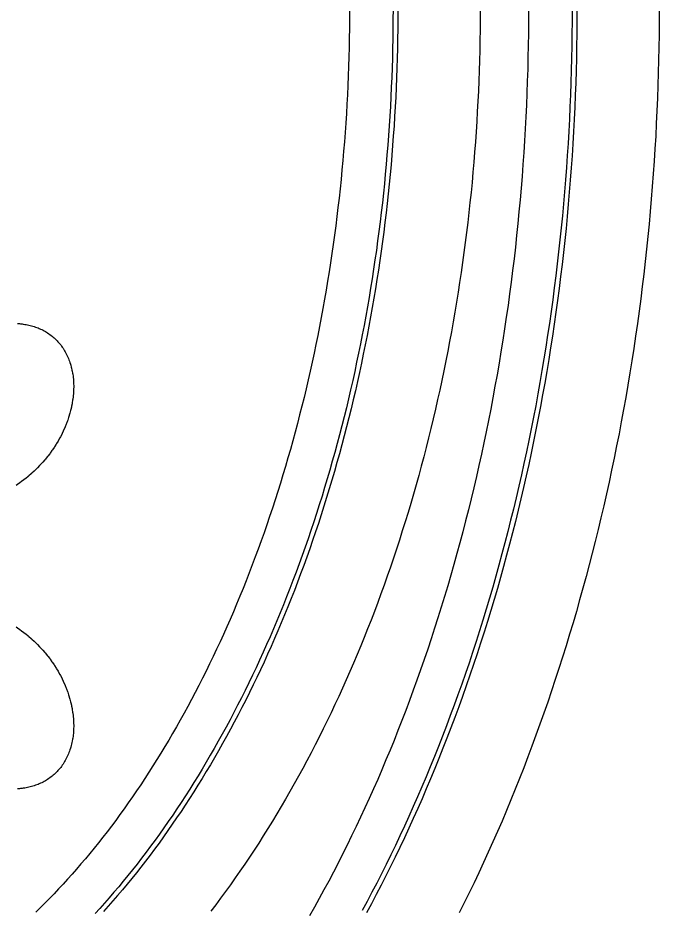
# Model space of a CAD drawing. Header units: metres. Extents: x 10 to 1210, y 10 to 2778.
# Drawn here: x 1077.5 to 1210, y 1348 to 1532.3 of the extents above; entities that cross this region are included whole.
import ezdxf

# ---------------------------------------------------------------- set-up
doc = ezdxf.new("R2010")
doc.units = ezdxf.units.M
for name, color, linetype in [('ACIKLIK', 5, 'Continuous'), ('CAM_SABLON', 4, 'Continuous'), ('DIS_KENAR_V91_Z3', 1, 'Continuous'), ('LAMBA_T4_Z4', 3, 'Continuous')]:
    doc.layers.add(name, color=color, linetype=linetype)

msp = doc.modelspace()

# ---------------------------------------------------------------- linework, layer by layer
at = {"layer": 'ACIKLIK'}
for points in [[(1146, 1534), (1145.99, 1532.04), (1145.98, 1530.08), (1145.95, 1528.12), (1145.91, 1526.17), (1145.86, 1524.21), (1145.8, 1522.25), (1145.73, 1520.3), (1145.65, 1518.34), (1145.56, 1516.39), (1145.46, 1514.44), (1145.35, 1512.49), (1145.22, 1510.54), (1145.09, 1508.6), (1144.94, 1506.65), (1144.78, 1504.71), (1144.62, 1502.77), (1144.44, 1500.84), (1144.25, 1498.9), (1144.05, 1496.97), (1143.84, 1495.05), (1143.62, 1493.12), (1143.39, 1491.2), (1143.15, 1489.29), (1142.9, 1487.38), (1142.64, 1485.47), (1142.36, 1483.56), (1142.08, 1481.66), (1141.79, 1479.77), (1141.48, 1477.88), (1141.17, 1475.99), (1140.84, 1474.11), (1140.51, 1472.24), (1140.16, 1470.37), (1139.81, 1468.5), (1139.44, 1466.64), (1139.07, 1464.79), (1138.68, 1462.94), (1138.28, 1461.1), (1137.88, 1459.27), (1137.46, 1457.44), (1137.04, 1455.62), (1136.6, 1453.8), (1136.16, 1452), (1135.7, 1450.2), (1135.24, 1448.4), (1134.76, 1446.62), (1134.28, 1444.84), (1133.79, 1443.07), (1133.28, 1441.31), (1132.77, 1439.55), (1132.25, 1437.81), (1131.72, 1436.07), (1131.18, 1434.34), (1130.63, 1432.62), (1130.07, 1430.91), (1129.5, 1429.2), (1128.93, 1427.51), (1128.34, 1425.82), (1127.75, 1424.15), (1127.14, 1422.48), (1126.53, 1420.83), (1125.91, 1419.18), (1125.28, 1417.54), (1124.65, 1415.92), (1124, 1414.3), (1123.35, 1412.7), (1122.68, 1411.1), (1122.01, 1409.52), (1121.33, 1407.94), (1120.65, 1406.38), (1119.95, 1404.83), (1119.25, 1403.29), (1118.54, 1401.76), (1117.82, 1400.24), (1117.1, 1398.74), (1116.37, 1397.24), (1115.63, 1395.76), (1114.88, 1394.29), (1114.12, 1392.83), (1113.36, 1391.39), (1112.59, 1389.95), (1111.82, 1388.53), (1111.04, 1387.12), (1110.25, 1385.73), (1109.45, 1384.34), (1108.65, 1382.97), (1107.84, 1381.62), (1107.03, 1380.27), (1106.2, 1378.94), (1105.38, 1377.62), (1104.54, 1376.32), (1103.7, 1375.03), (1102.86, 1373.75), (1102.01, 1372.49), (1101.15, 1371.24), (1100.29, 1370.01), (1099.43, 1368.78), (1098.55, 1367.58), (1097.68, 1366.38), (1096.8, 1365.21), (1095.91, 1364.04), (1095.02, 1362.89), (1094.12, 1361.76), (1093.22, 1360.64), (1092.32, 1359.53), (1091.41, 1358.44), (1090.5, 1357.36), (1089.58, 1356.3), (1088.66, 1355.25), (1087.73, 1354.22), (1086.8, 1353.21), (1085.87, 1352.2), (1084.94, 1351.22), (1084, 1350.25), (1083.06, 1349.29), (1082.11, 1348.35), (1081.17, 1347.42)], [(1183, 1534), (1182.99, 1531.53), (1182.97, 1529.06), (1182.94, 1526.59), (1182.89, 1524.13), (1182.83, 1521.66), (1182.75, 1519.19), (1182.67, 1516.73), (1182.56, 1514.27), (1182.45, 1511.81), (1182.32, 1509.35), (1182.18, 1506.89), (1182.02, 1504.43), (1181.85, 1501.98), (1181.66, 1499.53), (1181.47, 1497.09), (1181.26, 1494.64), (1181.03, 1492.2), (1180.8, 1489.76), (1180.54, 1487.33), (1180.28, 1484.9), (1180, 1482.48), (1179.71, 1480.06), (1179.41, 1477.64), (1179.09, 1475.23), (1178.76, 1472.82), (1178.41, 1470.42), (1178.06, 1468.03), (1177.69, 1465.63), (1177.3, 1463.25), (1176.91, 1460.87), (1176.5, 1458.5), (1176.07, 1456.13), (1175.64, 1453.77), (1175.19, 1451.42), (1174.73, 1449.08), (1174.25, 1446.74), (1173.77, 1444.41), (1173.27, 1442.08), (1172.76, 1439.77), (1172.23, 1437.46), (1171.69, 1435.16), (1171.14, 1432.87), (1170.58, 1430.59), (1170.01, 1428.31), (1169.42, 1426.05), (1168.82, 1423.79), (1168.21, 1421.54), (1167.59, 1419.31), (1166.95, 1417.08), (1166.3, 1414.86), (1165.64, 1412.65), (1164.97, 1410.46), (1164.29, 1408.27), (1163.6, 1406.09), (1162.89, 1403.93), (1162.17, 1401.78), (1161.44, 1399.63), (1160.7, 1397.5), (1159.95, 1395.38), (1159.19, 1393.27), (1158.41, 1391.18), (1157.63, 1389.09), (1156.83, 1387.02), (1156.02, 1384.96), (1155.21, 1382.91), (1154.38, 1380.88), (1153.54, 1378.86), (1152.69, 1376.85), (1151.83, 1374.85), (1150.96, 1372.87), (1150.08, 1370.91), (1149.19, 1368.95), (1148.28, 1367.01), (1147.37, 1365.08), (1146.45, 1363.17), (1145.52, 1361.28), (1144.58, 1359.39), (1143.63, 1357.53), (1142.67, 1355.67), (1141.71, 1353.83), (1140.73, 1352.01), (1139.74, 1350.2), (1138.75, 1348.41), (1137.74, 1346.64)]]:
    msp.add_lwpolyline(points, dxfattribs=at)
at = {"layer": 'CAM_SABLON'}
for points in [[(1155, 1534), (1154.99, 1531.99), (1154.98, 1529.98), (1154.95, 1527.97), (1154.91, 1525.97), (1154.86, 1523.96), (1154.8, 1521.95), (1154.73, 1519.95), (1154.64, 1517.94), (1154.55, 1515.94), (1154.45, 1513.94), (1154.33, 1511.94), (1154.2, 1509.94), (1154.06, 1507.95), (1153.91, 1505.95), (1153.75, 1503.96), (1153.58, 1501.97), (1153.4, 1499.99), (1153.21, 1498.01), (1153, 1496.03), (1152.79, 1494.05), (1152.56, 1492.07), (1152.32, 1490.1), (1152.08, 1488.14), (1151.82, 1486.17), (1151.55, 1484.22), (1151.27, 1482.26), (1150.98, 1480.31), (1150.68, 1478.36), (1150.36, 1476.42), (1150.04, 1474.49), (1149.71, 1472.55), (1149.36, 1470.63), (1149.01, 1468.71), (1148.64, 1466.79), (1148.27, 1464.88), (1147.88, 1462.98), (1147.48, 1461.08), (1147.08, 1459.18), (1146.66, 1457.3), (1146.23, 1455.42), (1145.79, 1453.55), (1145.35, 1451.68), (1144.89, 1449.82), (1144.42, 1447.97), (1143.94, 1446.12), (1143.45, 1444.28), (1142.96, 1442.45), (1142.45, 1440.63), (1141.93, 1438.81), (1141.4, 1437), (1140.86, 1435.2), (1140.32, 1433.41), (1139.76, 1431.63), (1139.19, 1429.85), (1138.62, 1428.09), (1138.03, 1426.33), (1137.44, 1424.58), (1136.83, 1422.84), (1136.22, 1421.11), (1135.6, 1419.39), (1134.96, 1417.68), (1134.32, 1415.98), (1133.67, 1414.29), (1133.01, 1412.61), (1132.35, 1410.94), (1131.67, 1409.27), (1130.98, 1407.62), (1130.29, 1405.98), (1129.59, 1404.35), (1128.88, 1402.73), (1128.16, 1401.13), (1127.43, 1399.53), (1126.69, 1397.94), (1125.95, 1396.37), (1125.19, 1394.8), (1124.43, 1393.25), (1123.66, 1391.71), (1122.89, 1390.18), (1122.1, 1388.67), (1121.31, 1387.16), (1120.51, 1385.67), (1119.7, 1384.19), (1118.89, 1382.72), (1118.06, 1381.27), (1117.23, 1379.83), (1116.4, 1378.4), (1115.55, 1376.98), (1114.7, 1375.58), (1113.85, 1374.19), (1112.98, 1372.81), (1112.11, 1371.45), (1111.23, 1370.09), (1110.35, 1368.76), (1109.46, 1367.43), (1108.56, 1366.12), (1107.65, 1364.83), (1106.74, 1363.55), (1105.83, 1362.28), (1104.91, 1361.02), (1103.98, 1359.78), (1103.05, 1358.56), (1102.11, 1357.35), (1101.16, 1356.15), (1100.21, 1354.97), (1099.26, 1353.8), (1098.3, 1352.65), (1097.33, 1351.51), (1096.36, 1350.39), (1095.39, 1349.28), (1094.41, 1348.19), (1093.42, 1347.11)], [(1192, 1534), (1191.99, 1531.48), (1191.97, 1528.96), (1191.94, 1526.45), (1191.89, 1523.93), (1191.83, 1521.41), (1191.75, 1518.9), (1191.66, 1516.38), (1191.55, 1513.87), (1191.44, 1511.36), (1191.3, 1508.85), (1191.16, 1506.34), (1191, 1503.84), (1190.83, 1501.33), (1190.64, 1498.83), (1190.44, 1496.34), (1190.22, 1493.84), (1189.99, 1491.35), (1189.75, 1488.87), (1189.49, 1486.38), (1189.22, 1483.9), (1188.94, 1481.43), (1188.64, 1478.96), (1188.33, 1476.49), (1188.01, 1474.03), (1187.67, 1471.57), (1187.32, 1469.12), (1186.95, 1466.67), (1186.58, 1464.23), (1186.18, 1461.8), (1185.78, 1459.37), (1185.36, 1456.94), (1184.93, 1454.53), (1184.48, 1452.11), (1184.03, 1449.71), (1183.55, 1447.31), (1183.07, 1444.92), (1182.57, 1442.54), (1182.06, 1440.16), (1181.54, 1437.8), (1181, 1435.44), (1180.45, 1433.09), (1179.89, 1430.74), (1179.31, 1428.41), (1178.73, 1426.08), (1178.13, 1423.76), (1177.51, 1421.45), (1176.89, 1419.15), (1176.25, 1416.86), (1175.6, 1414.58), (1174.94, 1412.31), (1174.26, 1410.05), (1173.57, 1407.8), (1172.87, 1405.56), (1172.16, 1403.33), (1171.44, 1401.11), (1170.7, 1398.9), (1169.95, 1396.71), (1169.19, 1394.52), (1168.42, 1392.34), (1167.64, 1390.18), (1166.84, 1388.03), (1166.04, 1385.89), (1165.22, 1383.76), (1164.39, 1381.65), (1163.55, 1379.55), (1162.7, 1377.46), (1161.84, 1375.38), (1160.96, 1373.31), (1160.08, 1371.26), (1159.18, 1369.22), (1158.28, 1367.2), (1157.36, 1365.19), (1156.43, 1363.19), (1155.5, 1361.21), (1154.55, 1359.24), (1153.59, 1357.28), (1152.62, 1355.34), (1151.64, 1353.42), (1150.65, 1351.51), (1149.65, 1349.61), (1148.64, 1347.73)]]:
    msp.add_lwpolyline(points, dxfattribs=at)
at = {"layer": 'DIS_KENAR_V91_Z3'}
for points in [[(1173, 1534), (1172.99, 1531.89), (1172.98, 1529.78), (1172.95, 1527.68), (1172.91, 1525.57), (1172.85, 1523.46), (1172.79, 1521.36), (1172.71, 1519.25), (1172.63, 1517.15), (1172.53, 1515.05), (1172.42, 1512.95), (1172.3, 1510.85), (1172.16, 1508.75), (1172.02, 1506.65), (1171.86, 1504.56), (1171.69, 1502.47), (1171.51, 1500.38), (1171.32, 1498.29), (1171.12, 1496.21), (1170.9, 1494.13), (1170.68, 1492.05), (1170.44, 1489.98), (1170.19, 1487.9), (1169.93, 1485.84), (1169.66, 1483.77), (1169.37, 1481.71), (1169.08, 1479.66), (1168.77, 1477.6), (1168.46, 1475.56), (1168.13, 1473.51), (1167.79, 1471.47), (1167.44, 1469.44), (1167.07, 1467.41), (1166.7, 1465.39), (1166.31, 1463.37), (1165.92, 1461.36), (1165.51, 1459.35), (1165.09, 1457.35), (1164.66, 1455.35), (1164.22, 1453.36), (1163.77, 1451.38), (1163.31, 1449.4), (1162.84, 1447.43), (1162.35, 1445.46), (1161.86, 1443.5), (1161.35, 1441.55), (1160.84, 1439.61), (1160.31, 1437.67), (1159.77, 1435.74), (1159.22, 1433.82), (1158.66, 1431.9), (1158.1, 1430), (1157.52, 1428.1), (1156.92, 1426.21), (1156.32, 1424.33), (1155.71, 1422.45), (1155.09, 1420.59), (1154.46, 1418.73), (1153.82, 1416.88), (1153.16, 1415.04), (1152.5, 1413.21), (1151.83, 1411.39), (1151.15, 1409.58), (1150.45, 1407.78), (1149.75, 1405.98), (1149.04, 1404.2), (1148.32, 1402.43), (1147.58, 1400.66), (1146.84, 1398.91), (1146.09, 1397.17), (1145.33, 1395.44), (1144.56, 1393.71), (1143.78, 1392), (1142.99, 1390.3), (1142.19, 1388.61), (1141.38, 1386.94), (1140.57, 1385.27), (1139.74, 1383.61), (1138.9, 1381.97), (1138.06, 1380.34), (1137.2, 1378.72), (1136.34, 1377.11), (1135.47, 1375.51), (1134.59, 1373.93), (1133.7, 1372.35), (1132.8, 1370.79), (1131.9, 1369.24), (1130.98, 1367.71), (1130.06, 1366.19), (1129.13, 1364.68), (1128.19, 1363.18), (1127.24, 1361.69), (1126.28, 1360.22), (1125.32, 1358.77), (1124.35, 1357.32), (1123.37, 1355.89), (1122.38, 1354.47), (1121.38, 1353.07), (1120.38, 1351.68), (1119.37, 1350.3), (1118.35, 1348.94), (1117.32, 1347.59)], [(1210, 1534), (1209.99, 1531.38), (1209.97, 1528.76), (1209.93, 1526.15), (1209.88, 1523.53), (1209.82, 1520.91), (1209.74, 1518.3), (1209.65, 1515.69), (1209.54, 1513.07), (1209.41, 1510.46), (1209.28, 1507.85), (1209.13, 1505.25), (1208.96, 1502.64), (1208.78, 1500.04), (1208.58, 1497.44), (1208.37, 1494.84), (1208.15, 1492.25), (1207.91, 1489.66), (1207.66, 1487.07), (1207.39, 1484.49), (1207.11, 1481.91), (1206.82, 1479.33), (1206.51, 1476.76), (1206.19, 1474.19), (1205.85, 1471.63), (1205.5, 1469.07), (1205.13, 1466.51), (1204.75, 1463.97), (1204.36, 1461.42), (1203.95, 1458.89), (1203.53, 1456.35), (1203.09, 1453.83), (1202.64, 1451.31), (1202.18, 1448.8), (1201.7, 1446.29), (1201.21, 1443.79), (1200.7, 1441.29), (1200.18, 1438.81), (1199.65, 1436.33), (1199.1, 1433.86), (1198.54, 1431.39), (1197.97, 1428.94), (1197.38, 1426.49), (1196.78, 1424.05), (1196.16, 1421.62), (1195.54, 1419.19), (1194.9, 1416.78), (1194.24, 1414.38), (1193.57, 1411.98), (1192.89, 1409.59), (1192.2, 1407.21), (1191.49, 1404.85), (1190.77, 1402.49), (1190.04, 1400.14), (1189.29, 1397.8), (1188.53, 1395.48), (1187.76, 1393.16), (1186.98, 1390.85), (1186.18, 1388.56), (1185.37, 1386.27), (1184.54, 1384), (1183.71, 1381.74), (1182.86, 1379.49), (1182, 1377.25), (1181.13, 1375.02), (1180.24, 1372.81), (1179.35, 1370.61), (1178.44, 1368.42), (1177.52, 1366.24), (1176.58, 1364.08), (1175.64, 1361.93), (1174.68, 1359.79), (1173.71, 1357.66), (1172.73, 1355.55), (1171.74, 1353.46), (1170.74, 1351.37), (1169.72, 1349.3), (1168.7, 1347.25)], [(1077.41, 1469.1), (1077.77, 1469.08), (1078, 1469.05), (1078.34, 1469.01), (1078.58, 1468.98), (1078.91, 1468.93), (1079.16, 1468.89), (1079.48, 1468.83), (1079.72, 1468.77), (1080.03, 1468.7), (1080.28, 1468.63), (1080.58, 1468.55), (1080.83, 1468.47), (1081.11, 1468.37), (1081.37, 1468.28), (1081.64, 1468.18), (1081.9, 1468.07), (1082.15, 1467.96), (1082.42, 1467.83), (1082.66, 1467.71), (1082.92, 1467.57), (1083.15, 1467.44), (1083.4, 1467.29), (1083.62, 1467.15), (1083.87, 1466.98), (1084.08, 1466.84), (1084.33, 1466.65), (1084.52, 1466.5), (1084.76, 1466.3), (1084.95, 1466.13), (1085.18, 1465.92), (1085.36, 1465.75), (1085.58, 1465.53), (1085.75, 1465.34), (1085.96, 1465.11), (1086.13, 1464.91), (1086.32, 1464.67), (1086.48, 1464.45), (1086.65, 1464.21), (1086.81, 1463.98), (1086.97, 1463.73), (1087.12, 1463.48), (1087.27, 1463.23), (1087.41, 1462.97), (1087.54, 1462.71), (1087.67, 1462.43), (1087.79, 1462.17), (1087.92, 1461.88), (1088.02, 1461.62), (1088.14, 1461.31), (1088.23, 1461.05), (1088.33, 1460.72), (1088.41, 1460.46), (1088.5, 1460.11), (1088.57, 1459.86), (1088.65, 1459.49), (1088.7, 1459.25), (1088.77, 1458.86), (1088.81, 1458.62), (1088.86, 1458.22), (1088.89, 1457.98), (1088.93, 1457.56), (1088.95, 1457.32), (1088.98, 1456.89), (1088.99, 1456.66), (1089, 1456.21), (1089, 1455.99), (1088.99, 1455.53), (1088.98, 1455.31), (1088.96, 1454.83), (1088.94, 1454.62), (1088.9, 1454.13), (1088.88, 1453.92), (1088.82, 1453.43), (1088.79, 1453.22), (1088.71, 1452.72), (1088.67, 1452.52), (1088.57, 1452.01), (1088.53, 1451.81), (1088.41, 1451.29), (1088.36, 1451.1), (1088.23, 1450.58), (1088.17, 1450.39), (1088.02, 1449.87), (1087.96, 1449.68), (1087.78, 1449.15), (1087.72, 1448.97), (1087.52, 1448.44), (1087.45, 1448.27), (1087.24, 1447.73), (1087.17, 1447.56), (1086.93, 1447.03), (1086.85, 1446.87), (1086.6, 1446.34), (1086.52, 1446.17), (1086.25, 1445.64), (1086.16, 1445.48), (1085.87, 1444.96), (1085.78, 1444.8), (1085.47, 1444.29), (1085.38, 1444.13), (1085.05, 1443.62), (1084.95, 1443.47), (1084.61, 1442.96), (1084.51, 1442.82), (1084.14, 1442.32), (1084.04, 1442.18), (1083.66, 1441.68), (1083.55, 1441.54), (1083.16, 1441.06), (1083.04, 1440.93), (1082.63, 1440.45), (1082.52, 1440.32), (1082.09, 1439.85), (1081.97, 1439.73), (1081.53, 1439.27), (1081.4, 1439.15), (1080.94, 1438.7), (1080.82, 1438.59), (1080.35, 1438.15), (1080.22, 1438.04), (1079.73, 1437.61), (1079.6, 1437.5), (1079.1, 1437.09), (1078.97, 1436.99), (1078.45, 1436.58), (1078.31, 1436.48), (1077.78, 1436.09), (1077.65, 1436), (1077.1, 1435.62)], [(1077.1, 1406.38), (1077.65, 1406), (1077.78, 1405.91), (1078.31, 1405.52), (1078.45, 1405.42), (1078.97, 1405.01), (1079.1, 1404.91), (1079.6, 1404.5), (1079.73, 1404.39), (1080.22, 1403.96), (1080.35, 1403.85), (1080.82, 1403.41), (1080.94, 1403.3), (1081.4, 1402.85), (1081.53, 1402.73), (1081.97, 1402.27), (1082.09, 1402.15), (1082.52, 1401.68), (1082.63, 1401.55), (1083.04, 1401.07), (1083.16, 1400.94), (1083.55, 1400.46), (1083.66, 1400.32), (1084.04, 1399.82), (1084.14, 1399.68), (1084.51, 1399.18), (1084.61, 1399.04), (1084.95, 1398.53), (1085.05, 1398.38), (1085.38, 1397.87), (1085.47, 1397.71), (1085.78, 1397.2), (1085.87, 1397.04), (1086.16, 1396.52), (1086.25, 1396.36), (1086.52, 1395.83), (1086.6, 1395.66), (1086.85, 1395.13), (1086.93, 1394.97), (1087.17, 1394.44), (1087.24, 1394.27), (1087.45, 1393.73), (1087.52, 1393.56), (1087.72, 1393.03), (1087.78, 1392.85), (1087.96, 1392.32), (1088.02, 1392.13), (1088.17, 1391.61), (1088.23, 1391.42), (1088.36, 1390.9), (1088.41, 1390.71), (1088.53, 1390.19), (1088.57, 1389.99), (1088.67, 1389.48), (1088.71, 1389.28), (1088.79, 1388.78), (1088.82, 1388.57), (1088.88, 1388.08), (1088.9, 1387.87), (1088.94, 1387.38), (1088.96, 1387.17), (1088.98, 1386.69), (1088.99, 1386.47), (1089, 1386.01), (1089, 1385.79), (1088.99, 1385.34), (1088.98, 1385.11), (1088.95, 1384.68), (1088.93, 1384.44), (1088.89, 1384.02), (1088.86, 1383.78), (1088.81, 1383.38), (1088.77, 1383.14), (1088.7, 1382.75), (1088.65, 1382.51), (1088.57, 1382.14), (1088.5, 1381.89), (1088.41, 1381.54), (1088.33, 1381.28), (1088.23, 1380.95), (1088.14, 1380.69), (1088.02, 1380.38), (1087.92, 1380.12), (1087.79, 1379.83), (1087.67, 1379.57), (1087.54, 1379.29), (1087.41, 1379.03), (1087.27, 1378.77), (1087.12, 1378.52), (1086.97, 1378.27), (1086.81, 1378.02), (1086.65, 1377.79), (1086.48, 1377.55), (1086.32, 1377.33), (1086.13, 1377.09), (1085.96, 1376.89), (1085.75, 1376.66), (1085.58, 1376.47), (1085.36, 1376.25), (1085.18, 1376.08), (1084.95, 1375.87), (1084.76, 1375.7), (1084.52, 1375.5), (1084.33, 1375.35), (1084.08, 1375.16), (1083.87, 1375.02), (1083.62, 1374.85), (1083.4, 1374.71), (1083.15, 1374.56), (1082.92, 1374.43), (1082.66, 1374.29), (1082.42, 1374.17), (1082.15, 1374.04), (1081.9, 1373.93), (1081.64, 1373.82), (1081.37, 1373.72), (1081.11, 1373.63), (1080.83, 1373.53), (1080.58, 1373.45), (1080.28, 1373.37), (1080.03, 1373.3), (1079.72, 1373.23), (1079.48, 1373.17), (1079.16, 1373.11), (1078.91, 1373.07), (1078.58, 1373.02), (1078.34, 1372.99), (1078, 1372.95), (1077.77, 1372.92), (1077.41, 1372.9)]]:
    msp.add_lwpolyline(points, dxfattribs=at)
at = {"layer": 'LAMBA_T4_Z4'}
for points in [[(1156, 1534), (1155.99, 1531.99), (1155.98, 1529.97), (1155.95, 1527.96), (1155.91, 1525.94), (1155.86, 1523.93), (1155.8, 1521.92), (1155.73, 1519.91), (1155.64, 1517.9), (1155.55, 1515.89), (1155.44, 1513.89), (1155.33, 1511.88), (1155.2, 1509.88), (1155.06, 1507.88), (1154.91, 1505.88), (1154.75, 1503.88), (1154.58, 1501.89), (1154.39, 1499.89), (1154.2, 1497.91), (1154, 1495.92), (1153.78, 1493.94), (1153.55, 1491.96), (1153.32, 1489.98), (1153.07, 1488.01), (1152.81, 1486.04), (1152.54, 1484.08), (1152.26, 1482.12), (1151.97, 1480.16), (1151.66, 1478.21), (1151.35, 1476.26), (1151.03, 1474.32), (1150.69, 1472.38), (1150.35, 1470.45), (1149.99, 1468.52), (1149.62, 1466.6), (1149.25, 1464.68), (1148.86, 1462.77), (1148.46, 1460.87), (1148.05, 1458.97), (1147.64, 1457.08), (1147.21, 1455.19), (1146.77, 1453.31), (1146.32, 1451.44), (1145.86, 1449.58), (1145.39, 1447.72), (1144.91, 1445.87), (1144.42, 1444.02), (1143.92, 1442.18), (1143.41, 1440.35), (1142.89, 1438.53), (1142.36, 1436.72), (1141.82, 1434.91), (1141.27, 1433.12), (1140.71, 1431.33), (1140.15, 1429.55), (1139.57, 1427.77), (1138.98, 1426.01), (1138.38, 1424.26), (1137.78, 1422.51), (1137.16, 1420.78), (1136.54, 1419.05), (1135.9, 1417.33), (1135.26, 1415.62), (1134.61, 1413.93), (1133.94, 1412.24), (1133.27, 1410.56), (1132.59, 1408.89), (1131.91, 1407.24), (1131.21, 1405.59), (1130.5, 1403.95), (1129.79, 1402.33), (1129.07, 1400.71), (1128.34, 1399.11), (1127.6, 1397.52), (1126.85, 1395.94), (1126.09, 1394.37), (1125.33, 1392.81), (1124.56, 1391.26), (1123.78, 1389.73), (1122.99, 1388.2), (1122.19, 1386.69), (1121.39, 1385.2), (1120.58, 1383.71), (1119.76, 1382.24), (1118.93, 1380.77), (1118.1, 1379.33), (1117.26, 1377.89), (1116.41, 1376.47), (1115.56, 1375.06), (1114.69, 1373.66), (1113.83, 1372.27), (1112.95, 1370.9), (1112.07, 1369.55), (1111.18, 1368.2), (1110.28, 1366.87), (1109.38, 1365.56), (1108.47, 1364.25), (1107.56, 1362.96), (1106.64, 1361.69), (1105.71, 1360.43), (1104.78, 1359.18), (1103.84, 1357.95), (1102.89, 1356.73), (1101.95, 1355.53), (1100.99, 1354.34), (1100.03, 1353.16), (1099.06, 1352), (1098.09, 1350.86), (1097.12, 1349.73), (1096.14, 1348.61), (1095.15, 1347.51)], [(1193, 1534), (1192.99, 1531.48), (1192.97, 1528.95), (1192.94, 1526.43), (1192.89, 1523.91), (1192.83, 1521.38), (1192.75, 1518.86), (1192.66, 1516.34), (1192.55, 1513.83), (1192.44, 1511.31), (1192.3, 1508.79), (1192.16, 1506.28), (1192, 1503.77), (1191.82, 1501.26), (1191.63, 1498.76), (1191.43, 1496.25), (1191.22, 1493.76), (1190.99, 1491.26), (1190.75, 1488.77), (1190.49, 1486.28), (1190.22, 1483.79), (1189.93, 1481.31), (1189.64, 1478.83), (1189.33, 1476.36), (1189, 1473.89), (1188.66, 1471.43), (1188.31, 1468.97), (1187.94, 1466.52), (1187.56, 1464.08), (1187.17, 1461.63), (1186.77, 1459.2), (1186.35, 1456.77), (1185.91, 1454.35), (1185.47, 1451.93), (1185.01, 1449.52), (1184.54, 1447.12), (1184.05, 1444.72), (1183.55, 1442.33), (1183.04, 1439.95), (1182.51, 1437.58), (1181.98, 1435.21), (1181.43, 1432.86), (1180.86, 1430.51), (1180.28, 1428.16), (1179.7, 1425.83), (1179.09, 1423.51), (1178.48, 1421.19), (1177.85, 1418.89), (1177.21, 1416.59), (1176.56, 1414.31), (1175.89, 1412.03), (1175.22, 1409.76), (1174.53, 1407.51), (1173.83, 1405.26), (1173.11, 1403.02), (1172.39, 1400.8), (1171.65, 1398.58), (1170.9, 1396.38), (1170.14, 1394.19), (1169.36, 1392.01), (1168.58, 1389.84), (1167.78, 1387.68), (1166.97, 1385.53), (1166.15, 1383.4), (1165.32, 1381.28), (1164.48, 1379.17), (1163.63, 1377.07), (1162.76, 1374.99), (1161.88, 1372.92), (1161, 1370.86), (1160.1, 1368.82), (1159.19, 1366.79), (1158.27, 1364.77), (1157.34, 1362.77), (1156.4, 1360.78), (1155.45, 1358.8), (1154.49, 1356.84), (1153.51, 1354.89), (1152.53, 1352.96), (1151.54, 1351.04), (1150.54, 1349.14), (1149.52, 1347.25)]]:
    msp.add_lwpolyline(points, dxfattribs=at)

doc.saveas('drawing.dxf')
